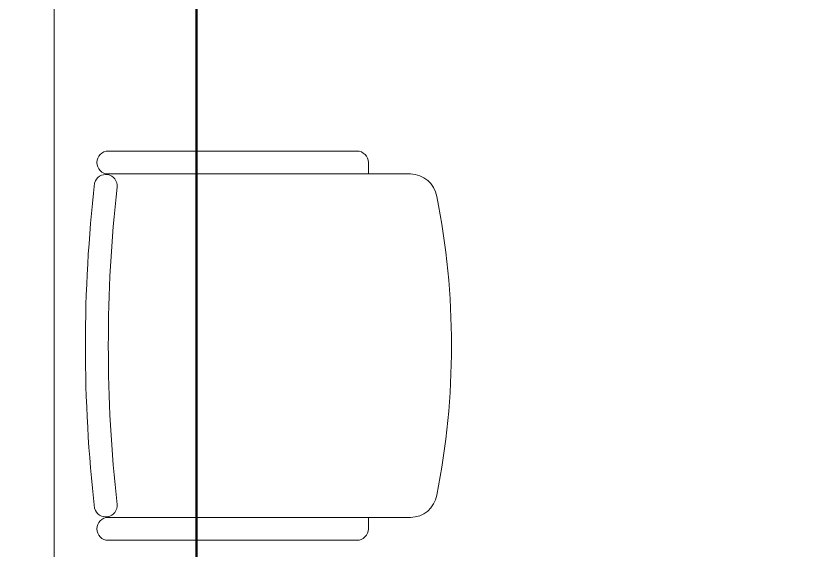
# Model space of a CAD drawing. Header units: metres. Extents: x 75097 to 220695, y -1557923 to -1361206.
# Drawn here: x 190548 to 191573, y -1467968 to -1467267 of the extents above; entities that cross this region are included whole.
import ezdxf

# ---------------------------------------------------------------- set-up
doc = ezdxf.new("R2010")
doc.units = ezdxf.units.M
doc.layers.get('0').update_dxf_attribs({"lineweight": 0})
doc.layers.add('A-100 - Copy$0$Medical Equipment and Furniture', color=8, linetype='Continuous', lineweight=0)
doc.layers.add('A-100 - Copy$0$Walls', color=8, linetype='Continuous', lineweight=0)
doc.layers.add('E-POWR', color=7, linetype='Continuous', lineweight=9, true_color=0x4e7e3e)

# ---------------------------------------------------------------- blocks, each defined once
blk = doc.blocks.new('A-100 - Copy$0$GF21016-P')
at = {"extrusion": (-1.24384e-09, -1.20261e-09, -1)}
for p, q in [((0.0128, 0.0179), (0.0128, 0.4136)), ((0.4628, 0.0179), (0.4628, 0.4136)), ((-0.0022, 0.3585), (0.0128, 0.3585)), ((0.4778, 0.3585), (0.4628, 0.3585)), ((-0.0172, 0.0179), (-0.0172, 0.3435)), ((0.4928, 0.0179), (0.4928, 0.3435)), ((0.4778, 0.0029), (0.4778, 0.0029))]:
    blk.add_line(p, q, dxfattribs=at)
for centre, radius, start, end in [((-0.2378, -0.5362), 1.0036, 78.7568, 101.2432), ((-0.0478, 0.4136), 0.035, 0, 80.6557), ((-0.4278, 0.4136), 0.035, 99.3443, 180), ((0.0022, 0.3435), 0.015, 0, 90), ((-0.4778, 0.3435), 0.015, 90, 180), ((-0.0284, 0.0145), 0.015, 284.3864, 95.5209), ((-0.2378, 1.8928), 1.8749, 263.6341, 276.3659), ((-0.4471, 0.0145), 0.015, 84.4791, 255.6136), ((0.0022, 0.0179), 0.015, 270, 0), ((0.0022, 0.0179), 0.015, 180, 270), ((-0.4778, 0.0179), 0.015, 270, 0), ((-0.4778, 0.0179), 0.015, 180, 270), ((-0.2378, 1.8734), 1.8855, 263.5119, 276.4881)]:
    blk.add_arc(centre, radius, start, end, dxfattribs=at)
blk = doc.blocks.new('A-100 - Copy')
at = {"layer": 'A-100 - Copy$0$Walls'}
blk.add_line((190598.3, -1464852.7, 0), (190598.3, -1469677.7, 0), dxfattribs=at)
at = {"layer": 'A-100 - Copy$0$Medical Equipment and Furniture', "extrusion": (-6.8265e-12, -7.77424e-06, -1), "xscale": -1000.000000000002, "yscale": 1000.000000000003, "zscale": 1000.000000000001, "rotation": 90.00143587718539}
blk.add_blockref('A-100 - Copy$0$GF21016-P', (-190651.5, -1467461.7, 11.4), dxfattribs=at)

msp = doc.modelspace()

# ---------------------------------------------------------------- linework, layer by layer
at = {"layer": 'E-POWR', "const_width": 3}
msp.add_lwpolyline([(191940.2, -1465037.2), (188372.9, -1465037.2), (188372.9, -1467008.5), (190785.1, -1467008.5), (190785.1, -1469493.1), (188372.9, -1469493.1), (188372.9, -1468415.5), (187909.7, -1468415.5), (187909.7, -1469453.1), (183488, -1469453.1), (178353.8, -1469453.1)], dxfattribs=at)

# ---------------------------------------------------------------- next in the draw order: block references
msp.add_blockref('A-100 - Copy', (0, 0))

doc.saveas('drawing.dxf')
